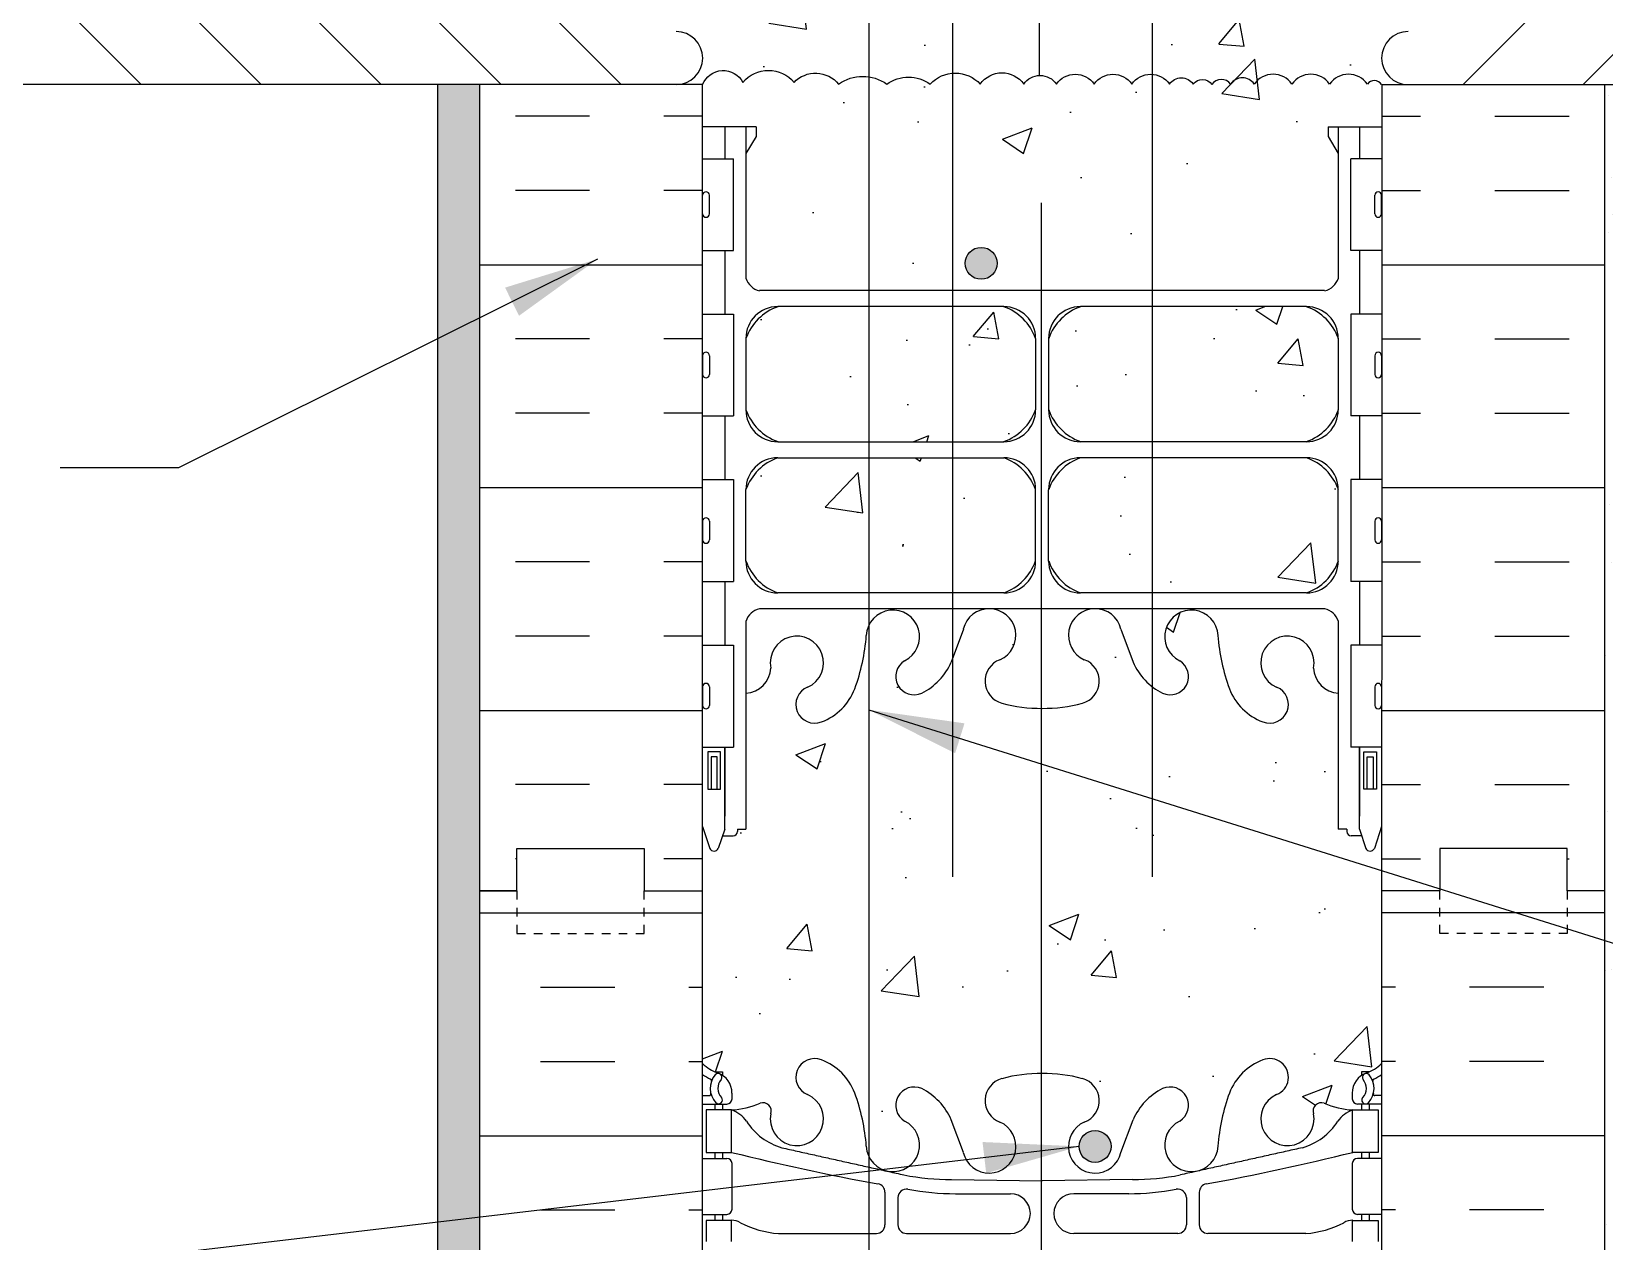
# Model space of a CAD drawing. Header units: inches. Extents: x 206.3 to 260.7, y 90.1 to 155.5.
# Drawn here: x 221.57 to 240.1, y 124.4 to 138.65 of the extents above; entities that cross this region are included whole.
import ezdxf

# ---------------------------------------------------------------- set-up
doc = ezdxf.new("R2010")
doc.units = ezdxf.units.IN
doc.header["$LTSCALE"] = 0.5
doc.header["$MEASUREMENT"] = 0
doc.linetypes.add('HIDDEN2', pattern=[0.1875, 0.125, -0.0625])
for name, color, linetype in [('HATCH', 12, 'Continuous'), ('line25', 2, 'Continuous'), ('LINE3', 3, 'Continuous'), ('LINE50', 5, 'Continuous'), ('LINE9', 9, 'Continuous'), ('TEXT', 4, 'Continuous'), ('Web_Edge', 9, 'Continuous')]:
    doc.layers.add(name, color=color, linetype=linetype)
doc.styles.add('DIM', font='romans.shx', dxfattribs={"width": 0.7})
doc.dimstyles.new('ext_12', dxfattribs={"dimscale": 12, "dimtxt": 0.09375, "dimasz": 0.09375, "dimexe": 0.09375, "dimexo": 0.0625, "dimgap": 0.0625, "dimtad": 1, "dimdec": 1, "dimzin": 3, "dimdsep": 46, "dimlunit": 4, "dimtxsty": 'DIM', "dimcen": 0.09, "dimdle": 0.09375, "dimclrt": 4, "dimadec": 0, "dimazin": 0, "dimtfac": 1, "dimtdec": 1, "dimtmove": 2, "dimatfit": 3, "dimfxl": 1, "dimfrac": 2, "dimtolj": 1, "dimtzin": 0, "dimarcsym": 0})

msp = doc.modelspace()

# ---------------------------------------------------------------- hatches: boundary and pattern name
at = {"layer": 'HATCH'}
h = msp.add_hatch(dxfattribs=at)
h.set_pattern_fill('AR-CONC', color=256, scale=0.5)
h.set_pattern_definition([(50, (0, 0), (3.5863, -0.31376), [0.375, -4.125]), (355, (0, 0), (-0.693757, 3.76096), [0.3, -3.3]), (100.4514, (0.299, -0.026), (2.892544, 3.4472), [0.3187, -3.50571]), (46.1842, (0, 1), (5.336207, -0.827596), [0.5625, -6.1875]), (96.6356, (0.4447, 0.931), (4.67331, 4.87059), [0.47805, -5.25857]), (351.1842, (0, 1), (4.67331, 4.87059), [0.45, -4.95]), (21, (0.5, 0.75), (2.984535, -2.013094), [0.375, -4.125]), (326, (0.5, 0.75), (1.216577, 3.62575), [0.3, -3.3]), (71.4514, (0.7487, 0.5822), (4.20111, 1.612656), [0.3187, -3.50571]), (37.5, (0, 0), (0.060799, 1.664469), [0, -3.26, 0, -3.35, 0, -3.3125]), (7.5, (0, 0), (1.315348, 1.972059), [0, -1.91, 0, -3.185, 0, -1.2625]), (327.5, (-1.115, 0), (2.669112, -0.1127744), [0, -1.25, 0, -3.9, 0, -5.175]), (317.5, (-1.615, 0), (2.91593, 0.500525), [0, -1.625, 0, -2.59, 0, -3.675])])
h.paths.add_polyline_path([(238.026, 142.057), (238.13, 143.538, 0.932515), (238.217, 144.782), (238.304, 146.029), (238.12, 146.029), (238.12, 146.529), (237.475, 146.529), (237.477, 147.084), (237.476, 148.563, 0.088982), (237.329, 148.661), (237.239, 148.661), (237.239, 148.702, -0.249069), (237.129, 148.91), (237.129, 148.977, -0.414214), (237.192, 149.04), (237.239, 149.04), (237.239, 149.11), (237.134, 149.11, 0.085348), (236.805, 149.034, -0.669601), (236.673, 149.154, 2.087231), (236.239, 148.93, -1), (236.075, 148.521, -0.227838), (235.671, 148.945, -0.06598), (235.546, 149.554, 1.629604), (235.075, 149.253, -1.059167), (234.869, 148.871, -0.16372), (234.547, 149.225), (234.404, 149.612, 1.612474), (233.973, 149.252, -0.734872), (233.95, 148.741, -0.068475), (233.475, 148.679, -0.068475), (233.001, 148.741, -0.734872), (232.978, 149.252, 1.612474), (232.547, 149.612), (232.404, 149.225, -0.16372), (232.082, 148.871, -1.059167), (231.876, 149.253, 1.629604), (231.405, 149.554, -0.06598), (231.28, 148.945, -0.227838), (230.876, 148.521, -1), (230.712, 148.93, 2.087231), (230.278, 149.154, -0.669601), (230.146, 149.034, 0.085348), (229.816, 149.11), (229.711, 149.11), (229.711, 149.04), (229.759, 149.04, -0.414214), (229.821, 148.977), (229.821, 148.91, -0.249069), (229.711, 148.702), (229.711, 148.661), (229.621, 148.661, 0.088416), (229.475, 148.563), (229.475, 146.529), (228.788, 146.529), (228.788, 146.029), (228.647, 146.029), (228.734, 144.782, 0.932515), (228.821, 143.538), (228.925, 142.057), (229.163, 138.653, -1), (229.163, 138.028), (229.475, 138.028, -0.638195), (229.95, 138.054, -0.467567), (230.552, 138.054, -0.448627), (231.077, 138.034, -0.318346), (231.645, 138.034, -0.316552), (232.158, 138.034, -0.436971), (232.746, 138.034, -0.520567), (233.258, 138.034, -0.520567), (233.644, 138.034, -0.520567), (234.088, 138.034, -0.520567), (234.532, 138.034, -0.520567), (234.976, 138.034, -0.520567), (235.255, 138.034, -0.512435), (235.475, 138.028, -0.512435), (235.696, 138.034, -0.520567), (235.975, 138.034, -0.520567), (236.419, 138.034, -0.520567), (236.863, 138.034, -0.520567), (237.307, 138.034, -0.514581), (237.475, 138.028), (237.788, 138.028, -1), (237.788, 138.653)])
edge = h.paths.add_edge_path()
edge.add_line((237.134, 152.21), (237.239, 152.21))
edge.add_line((237.239, 152.21), (237.239, 152.28))
edge.add_line((237.239, 152.28), (237.192, 152.28))
edge.add_arc((237.192, 152.342), 0.0625, 180, 270, ccw=False)
edge.add_line((237.129, 152.342), (237.129, 152.41))
edge.add_arc((237.379, 152.41), 0.25, 124.0558, 180, ccw=False)
edge.add_line((237.239, 152.617), (237.239, 152.658))
edge.add_line((237.239, 152.658), (237.329, 152.658))
edge.add_arc((237.129, 153.117), 0.5, 293.5782, 313.8141)
edge.add_line((237.476, 152.756), (237.475, 154.547))
edge.add_line((237.475, 154.547), (234.345, 154.547))
edge.add_line((234.345, 154.547), (233.345, 153.547))
edge.add_line((233.345, 153.547), (233.345, 155.547))
edge.add_line((233.345, 155.547), (232.345, 154.547))
edge.add_line((232.345, 154.547), (229.475, 154.547))
edge.add_line((229.475, 154.547), (229.475, 152.756))
edge.add_arc((229.821, 153.117), 0.5, 226.2109, 246.4218)
edge.add_line((229.621, 152.658), (229.711, 152.658))
edge.add_line((229.711, 152.658), (229.711, 152.617))
edge.add_arc((229.571, 152.41), 0.25, 0, 55.9442, ccw=False)
edge.add_line((229.821, 152.41), (229.821, 152.342))
edge.add_arc((229.759, 152.342), 0.0625, -90, 0, ccw=False)
edge.add_line((229.759, 152.28), (229.711, 152.28))
edge.add_line((229.711, 152.28), (229.711, 152.21))
edge.add_line((229.711, 152.21), (229.816, 152.21))
edge.add_arc((229.694, 151.867), 0.364, 32.0424, 70.3387, ccw=False)
edge.add_arc((230.617, 152.478), 0.743, 214.228, 253.8107)
edge.add_spline(control_points=[(230.41, 151.764), (231.847, 151.444)], knot_values=[0, 0, 1, 1], degree=1, periodic=0)
edge.add_arc((232.404, 154.375), 2.984, 259.2546, 270.0995)
edge.add_line((232.409, 151.391), (233.475, 151.376))
edge.add_line((233.475, 151.376), (234.542, 151.391))
edge.add_arc((234.547, 154.375), 2.984, 269.9005, 280.7454)
edge.add_spline(control_points=[(235.104, 151.444), (236.541, 151.764)], knot_values=[0, 0, 1, 1], degree=1, periodic=0)
edge.add_arc((236.334, 152.478), 0.743, 286.1893, 325.772)
edge.add_arc((237.257, 151.867), 0.364, 109.6613, 147.9576, ccw=False)
h.paths.add_polyline_path([(253.026, 147.529), (240.1, 147.529), (240.1, 146.529), (239.62, 146.529), (239.62, 146.029), (253.026, 146.029)])
h.paths.add_polyline_path([(226.85, 147.529), (213.925, 147.529), (213.925, 146.029), (227.288, 146.029), (227.288, 146.529), (226.85, 146.529)])
h.paths.add_polyline_path([(228.734, 144.782), (228.647, 146.029), (223.468, 146.029), (223.468, 144.529, -0.379205), (225.901, 142.374), (228.925, 142.057), (228.821, 143.538, -0.932515)])
h.paths.add_polyline_path([(223.468, 144.529, 2.637096), (225.901, 142.374, 0.379205)])
h.paths.add_polyline_path([(243.483, 144.529, 0.379205), (241.05, 142.374, 2.637096)])
h.paths.add_polyline_path([(243.483, 144.529), (243.483, 146.029), (239.62, 146.029), (238.304, 146.029), (238.217, 144.782, -0.932515), (238.13, 143.538), (238.026, 142.057), (241.05, 142.374, -0.379205)])
h.paths.add_polyline_path([(236.965, 137.217), (236.845, 137.417), (236.845, 137.529), (237.476, 137.529), (237.476, 138.028, 0.514841), (237.307, 138.034, 0.520567), (236.863, 138.034, 0.520567), (236.419, 138.034, 0.520567), (235.975, 138.034, 0.520567), (235.696, 138.034, 0.512435), (235.475, 138.028, 0.512435), (235.255, 138.034, 0.520567), (234.976, 138.034, 0.520567), (234.532, 138.034, 0.520567), (234.088, 138.034, 0.520567), (233.644, 138.034, 0.520567), (233.258, 138.034, 0.520567), (232.746, 138.034, 0.436971), (232.158, 138.034, 0.316552), (231.645, 138.034, 0.318346), (231.077, 138.034, 0.448627), (230.552, 138.054, 0.467567), (229.95, 138.054, 0.638195), (229.475, 138.028), (229.475, 137.529), (230.105, 137.529), (230.105, 137.417), (229.985, 137.217), (229.985, 135.748, 0.268156), (230.147, 135.6), (236.804, 135.6, 0.268138), (236.965, 135.748)])
h.paths.add_polyline_path([(233.399, 135.037, 0.225652), (233.024, 135.412), (230.36, 135.412, 0.225652), (229.985, 135.037), (229.985, 134.196, 0.225652), (230.36, 133.821), (233.024, 133.821, 0.225652), (233.399, 134.196)])
h.paths.add_polyline_path([(236.965, 135.037, 0.225652), (236.59, 135.412), (233.927, 135.412, 0.225652), (233.552, 135.037), (233.552, 134.196, 0.225652), (233.927, 133.821), (236.59, 133.821, 0.225652), (236.965, 134.196)])
h.paths.add_polyline_path([(236.965, 133.256, 0.225652), (236.59, 133.631), (233.927, 133.631, 0.225652), (233.552, 133.256), (233.552, 132.415, 0.225652), (233.927, 132.04), (236.59, 132.04, 0.225652), (236.965, 132.415)])
h.paths.add_polyline_path([(233.399, 133.256, 0.225652), (233.024, 133.631), (230.36, 133.631, 0.225652), (229.985, 133.256), (229.985, 132.415, 0.225652), (230.36, 132.04), (233.024, 132.04, 0.225652), (233.399, 132.415)])
h.paths.add_polyline_path([(237.242, 129.178), (237.115, 129.178, -0.414214), (237.065, 129.228), (237.065, 129.258), (236.965, 129.258), (236.965, 130.859, -0.380392), (236.673, 131.154, 2.087231), (236.239, 130.93, -1), (236.075, 130.521, -0.227838), (235.671, 130.945, -0.06598), (235.546, 131.554, 1.629604), (235.075, 131.253, -0.994662), (234.893, 130.858, -0.031412), (234.869, 130.871, -0.16372), (234.547, 131.225), (234.404, 131.612, 1.612474), (233.973, 131.252, -0.734872), (233.95, 130.741, -0.068475), (233.475, 130.679, -0.068475), (233.001, 130.741, -0.734872), (232.978, 131.252, 1.612474), (232.547, 131.612), (232.404, 131.225, -0.16372), (232.082, 130.871, -1.059167), (231.876, 131.253, 1.629604), (231.405, 131.554, -0.06598), (231.28, 130.945, -0.227838), (230.876, 130.521, -1), (230.712, 130.93, 2.087231), (230.278, 131.154, -0.380397), (229.985, 130.859), (229.985, 129.258), (229.885, 129.258), (229.885, 129.228, -0.414214), (229.835, 129.178), (229.709, 129.178), (229.667, 129.046, -0.725737), (229.56, 129.028), (229.475, 129.288), (229.475, 128.529), (229.475, 126.495, 0.088416), (229.621, 126.397), (229.711, 126.397), (229.711, 126.356, -0.249069), (229.821, 126.148), (229.821, 126.081, -0.414214), (229.759, 126.018), (229.711, 126.018), (229.711, 125.948), (229.816, 125.948, 0.085348), (230.146, 126.024, -0.669601), (230.278, 125.904, 2.087231), (230.712, 126.129, -1), (230.876, 126.537, -0.21345), (231.268, 126.148, -0.013721), (231.28, 126.113, -0.06598), (231.405, 125.504, 1.629604), (231.876, 125.805, -1.059167), (232.082, 126.187, -0.16372), (232.404, 125.833), (232.547, 125.446, 1.612474), (232.978, 125.806, -0.734872), (233.001, 126.317, -0.068475), (233.475, 126.379, -0.068475), (233.95, 126.317, -0.734872), (233.973, 125.806, 1.612474), (234.404, 125.446), (234.547, 125.833, -0.16372), (234.869, 126.187, -1.059167), (235.075, 125.805, 1.629604), (235.546, 125.504, -0.06598), (235.671, 126.113, -0.227838), (236.075, 126.537, -1), (236.239, 126.129, 2.087231), (236.673, 125.904, -0.669601), (236.805, 126.024, 0.085348), (237.134, 125.948), (237.239, 125.948), (237.239, 126.018), (237.192, 126.018, -0.414214), (237.129, 126.081), (237.129, 126.148, -0.249069), (237.239, 126.356), (237.239, 126.397), (237.329, 126.397, 0.088434), (237.475, 126.495), (237.475, 129.289), (237.397, 129.046, -0.725737), (237.29, 129.028)])
h = msp.add_hatch(dxfattribs=at)
h.set_pattern_fill('AR-SAND', color=256, scale=0.5, style=0)
h.set_pattern_definition([(37.5, (226.7158, 149.9661), (-0.031497, 0.963412), [0, -0.76, 0, -0.85, 0, -0.8125]), (7.5, (226.7158, 149.9661), (0.88489, 1.411073), [0, -0.41, 0, -0.685, 0, -0.2625]), (327.5, (226.1008, 149.9661), (1.55707, 0.00283), [0, -0.25, 0, -0.9, 0, -1.175]), (317.5, (226.1008, 149.9661), (1.503063, 0.43884), [0, -0.125, 0, -0.59, 0, -0.675])])
h.paths.add_polyline_path([(226.85, 154.547), (226.35, 154.547), (226.35, 147.529), (226.85, 147.529)])
h.paths.add_polyline_path([(226.35, 112.52), (226.85, 112.52), (226.85, 128.529), (226.85, 138.028), (226.35, 138.028)])
h = msp.add_hatch(dxfattribs=at)
h.set_pattern_fill('ANSI31', color=256, scale=8, style=0)
h.set_pattern_definition([(135, (363.5647, -60.6594), (0.7071068, 0.7071068), [])])
h.paths.add_polyline_path([(214.19, 143.764), (213.925, 144.029), (213.925, 146.029), (223.468, 146.029), (223.468, 144.529, 2.637096), (225.901, 142.374), (228.925, 142.057), (228.925, 142.049), (229.163, 138.654, -1), (229.163, 138.029), (213.932, 138.029), (213.927, 140.723, 2.861697)])
h = msp.add_hatch(dxfattribs=at)
h.set_pattern_fill('ANSI31', color=256, scale=8, style=0)
h.set_pattern_definition([(45, (103.3862, -60.6594), (-0.7071068, 0.7071068), [])])
h.paths.add_polyline_path([(252.761, 143.764), (253.026, 144.029), (253.026, 146.029), (243.483, 146.029), (243.483, 144.529, -2.637096), (241.05, 142.374), (238.026, 142.057), (238.025, 142.049), (237.788, 138.654, 1), (237.788, 138.029), (253.019, 138.029), (253.024, 140.723, -2.861697)])
h = msp.add_hatch(dxfattribs=at)
h.set_pattern_fill('INSUL', color=256, scale=7, angle=180, style=0)
h.set_pattern_definition([(7e-15, (230.0584, 128.029), (3e-16, -2.625), []), (7e-15, (230.0584, 127.154), (3e-16, -2.625), [0.875, -0.875]), (7e-15, (230.0584, 126.279), (3e-16, -2.625), [0.875, -0.875])])
h.paths.add_polyline_path([(240.1, 138.528), (237.475, 138.528), (237.475, 128.529), (238.163, 128.529), (238.163, 129.029), (239.663, 129.029), (239.663, 128.529), (240.1, 128.529)])
h = msp.add_hatch(dxfattribs=at)
h.set_pattern_fill('INSUL', color=256, scale=7, angle=180, style=0)
h.set_pattern_definition([(180, (236.8925, 128.029), (-3e-16, -2.625), []), (180, (236.8925, 127.154), (-3e-16, -2.625), [0.875, -0.875]), (180, (236.8925, 126.279), (-3e-16, -2.625), [0.875, -0.875])])
h.paths.add_polyline_path([(229.475, 138.028), (226.85, 138.028), (226.85, 128.529), (227.288, 128.529), (227.288, 129.029), (228.788, 129.029), (228.788, 128.529), (229.475, 128.529)])
h = msp.add_hatch(dxfattribs=at)
h.set_pattern_fill('AR-SAND', color=256, scale=0.5, style=0)
h.set_pattern_definition([(37.5, (144.3508, -105.47236), (-0.0314967, 0.963412), [0, -0.76, 0, -0.85, 0, -0.8125]), (7.5, (144.3508, -105.4724), (0.8848884, 1.411073), [0, -0.41, 0, -0.685, 0, -0.2625]), (327.5, (143.7358, -105.4724), (1.557071, 0.0028295), [0, -0.25, 0, -0.9, 0, -1.175]), (317.5, (143.7358, -105.4724), (1.503063, 0.438838), [0, -0.125, 0, -0.59, 0, -0.675])])
h.paths.add_polyline_path([(240.1, 112.532), (240.58, 112.532), (240.58, 138.028), (240.1, 138.028)])
at = {"layer": 'LINE3'}
for points in [[(232.569, 135.922, 1), (232.944, 135.922, 1)], [(233.912, 125.519, 1), (234.287, 125.519, 1)]]:
    msp.add_hatch(color=256, dxfattribs=at).paths.add_polyline_path(points)

# ---------------------------------------------------------------- linework, layer by layer
at = {"layer": 'HATCH'}
for p, q in [((226.85, 128.27), (229.475, 128.27)), ((240.1, 128.27), (237.475, 128.27)), ((227.564, 127.395), (228.439, 127.395)), ((229.314, 127.395), (229.475, 127.395)), ((237.637, 127.395), (237.475, 127.395)), ((239.387, 127.395), (238.512, 127.395)), ((227.564, 126.52), (228.439, 126.52)), ((229.314, 126.52), (229.475, 126.52)), ((237.637, 126.52), (237.475, 126.52)), ((239.387, 126.52), (238.512, 126.52)), ((226.85, 125.645), (229.475, 125.645)), ((240.1, 125.645), (237.475, 125.645)), ((227.564, 124.77), (228.439, 124.77)), ((229.314, 124.77), (229.475, 124.77)), ((237.637, 124.77), (237.475, 124.77)), ((239.387, 124.77), (238.512, 124.77))]:
    msp.add_line(p, q, dxfattribs=at)
for points in [[(229.475, 138.028, -0.638195), (229.95, 138.054, -0.467567), (230.552, 138.054, -0.448627), (231.077, 138.034, -0.318346), (231.645, 138.034, -0.316552), (232.158, 138.034, -0.436971), (232.746, 138.034, -0.520567), (233.258, 138.034, -0.520567), (233.644, 138.034, -0.520567), (234.088, 138.034, -0.520567), (234.532, 138.034, -0.520567), (234.976, 138.034, -0.520567), (235.255, 138.034, -0.512435), (235.475, 138.028)], [(237.475, 138.028, 0.514581), (237.307, 138.034, 0.520567), (236.863, 138.034, 0.520567), (236.419, 138.034, 0.520567), (235.975, 138.034, 0.520567), (235.696, 138.034, 0.512435), (235.475, 138.028)]]:
    msp.add_lwpolyline(points, format="xyb", dxfattribs=at)
at = {"layer": 'line25'}
for p, q in [((229.475, 138.028), (213.932, 138.028)), ((229.475, 128.529), (229.475, 138.028)), ((237.476, 138.028), (237.475, 112.52)), ((237.475, 138.028), (253.019, 138.028)), ((229.475, 137.154), (229.84, 137.154)), ((229.84, 136.074), (229.84, 137.154)), ((237.475, 137.154), (237.111, 137.154)), ((237.111, 136.074), (237.111, 137.154)), ((229.475, 136.074), (229.84, 136.074)), ((237.475, 136.074), (237.111, 136.074)), ((229.475, 135.324), (229.84, 135.324)), ((229.84, 135.324), (229.84, 134.124)), ((237.475, 135.324), (237.111, 135.324)), ((237.111, 135.324), (237.111, 134.124)), ((229.475, 134.124), (229.84, 134.124)), ((237.475, 134.124), (237.111, 134.124)), ((229.475, 133.374), (229.84, 133.374)), ((229.84, 133.374), (229.84, 132.174)), ((237.475, 133.374), (237.111, 133.374)), ((237.111, 133.374), (237.111, 132.174)), ((229.475, 132.174), (229.84, 132.174)), ((237.475, 132.174), (237.111, 132.174)), ((229.475, 131.424), (229.84, 131.424)), ((229.84, 131.424), (229.84, 130.224)), ((237.475, 131.424), (237.111, 131.424)), ((237.111, 131.424), (237.111, 130.224)), ((229.475, 130.224), (229.84, 130.224)), ((237.475, 130.224), (237.111, 130.224)), ((229.475, 112.52), (229.475, 128.529))]:
    msp.add_line(p, q, dxfattribs=at)
for centre, start, end in [((229.163, 138.34), 270, 90), ((237.788, 138.34), 90, 270)]:
    msp.add_arc(centre, 0.313, start, end, dxfattribs=at)
at = {"layer": 'LINE3'}
for p, q in [((231.432, 154.532), (231.432, 116.743)), ((233.442, 153.643), (233.442, 138.135)), ((232.424, 128.696), (232.424, 142.09)), ((234.777, 128.696), (234.777, 142.09)), ((233.464, 136.634), (233.464, 111.639))]:
    msp.add_line(p, q, dxfattribs=at)
for centre in [(232.757, 135.922), (234.099, 125.519)]:
    msp.add_circle(centre, 0.188, dxfattribs=at)
at = {"layer": 'LINE50'}
for p, q in [((226.85, 128.529), (226.85, 138.028)), ((240.1, 138.028), (240.1, 112.52)), ((226.85, 112.52), (226.85, 128.529)), ((227.288, 128.529), (226.85, 128.529))]:
    msp.add_line(p, q, dxfattribs=at)
for points in [[(226.85, 128.529), (227.288, 128.529), (227.288, 129.029), (228.788, 129.029), (228.788, 128.529), (229.475, 128.529)], [(226.85, 128.529), (227.288, 128.529), (227.288, 129.029), (228.788, 129.029), (228.788, 128.529), (229.475, 128.529)], [(240.1, 128.529), (239.663, 128.529), (239.663, 129.029), (238.163, 129.029), (238.163, 128.529), (237.475, 128.529)]]:
    msp.add_lwpolyline(points, dxfattribs=at)
at = {"layer": 'LINE9'}
for p, q in [((226.35, 138.028), (226.35, 112.52)), ((229.475, 136.504), (229.475, 136.724)), ((229.475, 136.669), (229.475, 136.669)), ((229.515, 136.764), (229.515, 136.764)), ((229.555, 136.504), (229.555, 136.724)), ((237.395, 136.504), (237.395, 136.724)), ((237.435, 136.764), (237.435, 136.764)), ((237.475, 136.504), (237.475, 136.724)), ((237.475, 136.669), (237.475, 136.669)), ((229.475, 136.559), (229.475, 136.559)), ((229.515, 136.464), (229.515, 136.464)), ((237.435, 136.464), (237.435, 136.464)), ((237.475, 136.559), (237.475, 136.559)), ((229.475, 134.834), (229.475, 134.614)), ((229.475, 134.779), (229.475, 134.779)), ((229.515, 134.874), (229.515, 134.874)), ((229.555, 134.834), (229.555, 134.614)), ((237.395, 134.834), (237.395, 134.614)), ((237.435, 134.874), (237.435, 134.874)), ((237.475, 134.834), (237.475, 134.614)), ((237.475, 134.779), (237.475, 134.779)), ((229.475, 134.669), (229.475, 134.669)), ((229.515, 134.574), (229.515, 134.574)), ((237.435, 134.574), (237.435, 134.574)), ((237.475, 134.669), (237.475, 134.669)), ((229.475, 132.884), (229.475, 132.664)), ((229.475, 132.829), (229.475, 132.829)), ((229.475, 132.719), (229.475, 132.719)), ((229.555, 132.884), (229.555, 132.664)), ((237.395, 132.884), (237.395, 132.664)), ((237.475, 132.884), (237.475, 132.664)), ((237.475, 132.829), (237.475, 132.829)), ((237.475, 132.719), (237.475, 132.719)), ((229.515, 132.624), (229.515, 132.624)), ((237.435, 132.624), (237.435, 132.624)), ((229.475, 130.934), (229.475, 130.714)), ((229.475, 130.879), (229.475, 130.879)), ((229.515, 130.974), (229.515, 130.974)), ((229.555, 130.934), (229.555, 130.714)), ((237.395, 130.934), (237.395, 130.714)), ((237.435, 130.974), (237.435, 130.974)), ((237.475, 130.934), (237.475, 130.714)), ((237.475, 130.879), (237.475, 130.879)), ((229.475, 130.769), (229.475, 130.769)), ((229.515, 130.674), (229.515, 130.674)), ((237.435, 130.674), (237.435, 130.674)), ((237.475, 130.769), (237.475, 130.769))]:
    msp.add_line(p, q, dxfattribs=at)
at = {"layer": 'LINE9', "linetype": 'HIDDEN2'}
for p, q in [((227.288, 128.529), (227.288, 128.029)), ((228.788, 128.029), (228.788, 128.529)), ((238.163, 128.029), (238.163, 128.529)), ((239.663, 128.529), (239.663, 128.029)), ((227.288, 128.029), (228.788, 128.029)), ((239.663, 128.029), (238.163, 128.029))]:
    msp.add_line(p, q, dxfattribs=at)
at = {"layer": 'LINE9'}
for centre, start, end in [((229.515, 136.724), 90, 180), ((229.515, 136.724), 360, 90), ((237.435, 136.724), 90, 180), ((237.435, 136.724), 0, 90), ((229.515, 136.504), 180, 270), ((229.515, 136.504), 270, 0), ((237.435, 136.504), 180, 270), ((237.435, 136.504), 270, 0), ((229.515, 134.834), 90, 180), ((229.515, 134.834), 0, 90), ((237.435, 134.834), 90, 180), ((237.435, 134.834), 360, 90), ((229.515, 134.614), 180, 270), ((229.515, 134.614), 270, 0), ((237.435, 134.614), 180, 270), ((237.435, 134.614), 270, 0), ((229.515, 132.884), 90, 180), ((229.515, 132.884), 0, 90), ((237.435, 132.884), 90, 180), ((237.435, 132.884), 360, 90), ((229.515, 132.664), 180, 270), ((229.515, 132.664), 270, 0), ((237.435, 132.664), 180, 270), ((237.435, 132.664), 270, 0), ((229.515, 130.934), 90, 180), ((229.515, 130.934), 0, 90), ((237.435, 130.934), 90, 180), ((237.435, 130.934), 360, 90), ((229.515, 130.714), 180, 270), ((229.515, 130.714), 270, 0), ((237.435, 130.714), 180, 270), ((237.435, 130.714), 270, 0)]:
    msp.add_arc(centre, 0.04, start, end, dxfattribs=at)
at = {"layer": 'Web_Edge'}
for p, q in [((230.105, 137.529), (229.475, 137.529)), ((229.985, 137.529), (229.985, 135.748)), ((230.105, 137.529), (230.105, 137.417)), ((230.105, 137.529), (230.105, 137.417)), ((236.845, 137.529), (237.475, 137.529)), ((236.845, 137.529), (237.475, 137.529)), ((236.845, 137.529), (236.845, 137.417)), ((236.845, 137.529), (236.845, 137.417)), ((236.965, 137.529), (236.965, 135.748)), ((230.105, 137.417), (229.985, 137.217)), ((230.105, 137.417), (229.985, 137.217)), ((236.845, 137.417), (236.965, 137.217)), ((236.845, 137.417), (236.965, 137.217)), ((236.804, 135.6), (230.147, 135.6)), ((233.024, 135.412), (230.36, 135.412)), ((236.59, 135.412), (233.927, 135.412)), ((229.985, 135.037), (229.985, 134.196)), ((233.399, 135.037), (233.399, 134.196)), ((233.552, 135.038), (233.552, 134.197)), ((236.965, 135.037), (236.965, 134.196)), ((230.36, 133.821), (233.024, 133.821)), ((236.59, 133.821), (233.927, 133.821)), ((230.36, 133.631), (233.024, 133.631)), ((236.59, 133.631), (233.927, 133.631)), ((229.985, 132.415), (229.985, 133.256)), ((233.399, 132.415), (233.399, 133.256)), ((233.552, 132.414), (233.552, 133.255)), ((236.965, 132.415), (236.965, 133.256)), ((233.024, 132.04), (230.36, 132.04)), ((236.59, 132.04), (233.927, 132.04)), ((236.804, 131.853), (230.147, 131.853)), ((229.985, 131.704), (229.985, 129.258)), ((232.547, 131.612), (232.404, 131.225)), ((234.404, 131.612), (234.547, 131.225)), ((236.965, 131.704), (236.965, 129.258)), ((229.735, 129.258), (229.735, 130.224)), ((237.215, 129.258), (237.215, 130.224)), ((229.475, 129.288), (229.56, 129.028)), ((229.735, 129.258), (229.66, 129.028)), ((229.885, 129.258), (229.985, 129.258)), ((229.885, 129.258), (229.885, 129.228)), ((229.885, 129.228), (229.885, 129.228)), ((237.065, 129.258), (236.965, 129.258)), ((237.065, 129.258), (237.065, 129.228)), ((237.065, 129.228), (237.065, 129.228)), ((237.215, 129.258), (237.29, 129.028)), ((237.475, 129.288), (237.39, 129.028)), ((229.709, 129.178), (229.835, 129.178)), ((237.242, 129.178), (237.115, 129.178)), ((229.621, 126.397), (229.711, 126.397)), ((229.711, 126.397), (229.711, 126.356)), ((237.329, 126.397), (237.239, 126.397)), ((237.239, 126.397), (237.239, 126.356)), ((229.475, 126.118), (229.553, 126.118)), ((229.821, 126.148), (229.821, 126.081)), ((237.129, 126.148), (237.129, 126.081)), ((237.475, 126.118), (237.398, 126.118)), ((229.475, 126.018), (229.759, 126.018)), ((229.621, 126.018), (229.621, 125.948)), ((229.711, 126.018), (229.711, 125.948)), ((237.475, 126.018), (237.192, 126.018)), ((237.239, 126.018), (237.239, 125.948)), ((237.329, 126.018), (237.329, 125.948)), ((232.547, 125.446), (232.404, 125.833)), ((234.404, 125.446), (234.547, 125.833)), ((229.475, 125.378), (229.759, 125.378)), ((229.621, 125.448), (229.621, 125.378)), ((229.711, 125.448), (229.711, 125.378)), ((229.821, 125.316), (229.821, 124.781)), ((237.129, 125.316), (237.129, 124.781)), ((237.475, 125.378), (237.192, 125.378)), ((237.239, 125.448), (237.239, 125.378)), ((237.329, 125.448), (237.329, 125.378)), ((232.409, 125.13), (233.475, 125.115)), ((234.542, 125.13), (233.475, 125.115)), ((231.624, 124.979), (231.624, 124.594)), ((232.456, 124.962), (233.103, 124.962)), ((234.495, 124.962), (233.848, 124.962)), ((235.327, 124.979), (235.327, 124.594)), ((231.776, 124.916), (231.776, 124.594)), ((235.175, 124.916), (235.175, 124.594)), ((229.475, 124.718), (229.759, 124.718)), ((229.621, 124.718), (229.621, 124.648)), ((229.711, 124.718), (229.711, 124.648)), ((237.475, 124.718), (237.192, 124.718)), ((237.239, 124.718), (237.239, 124.648)), ((237.329, 124.718), (237.329, 124.648)), ((230.369, 124.493), (231.524, 124.494)), ((231.876, 124.494), (233.103, 124.494)), ((235.075, 124.494), (233.848, 124.494)), ((236.582, 124.493), (235.427, 124.494))]:
    msp.add_line(p, q, dxfattribs=at)
for points in [[(229.735, 137.529), (229.735, 137.154)], [(237.215, 137.529), (237.215, 137.154)], [(229.735, 136.074), (229.735, 135.324)], [(237.215, 136.074), (237.215, 135.324)], [(229.735, 134.124), (229.735, 133.374)], [(237.215, 134.124), (237.215, 133.374)], [(229.735, 132.174), (229.735, 131.424)], [(237.215, 132.174), (237.215, 131.424)], [(229.735, 130.224), (229.735, 129.408)], [(237.215, 130.224), (237.215, 129.408)], [(229.816, 124.398), (229.816, 124.648), (229.516, 124.648), (229.516, 124.398)], [(237.134, 124.398), (237.134, 124.648), (237.434, 124.648), (237.434, 124.398)]]:
    msp.add_lwpolyline(points, dxfattribs=at)
for points in [[(229.685, 130.168), (229.535, 130.168), (229.535, 129.728), (229.685, 129.728)], [(237.265, 130.168), (237.415, 130.168), (237.415, 129.728), (237.265, 129.728)], [(229.645, 130.108), (229.575, 130.108), (229.575, 129.728), (229.645, 129.728)], [(237.305, 130.108), (237.375, 130.108), (237.375, 129.728), (237.305, 129.728)], [(229.516, 125.448), (229.816, 125.448), (229.816, 125.948), (229.516, 125.948)], [(237.434, 125.448), (237.134, 125.448), (237.134, 125.948), (237.434, 125.948)]]:
    msp.add_lwpolyline(points, close=True, dxfattribs=at)
for centre, radius, start, end in [((230.194, 135.813), 0.219, 197.388, 257.4322), ((236.757, 135.813), 0.219, 282.5678, 342.6083), ((230.567, 134.83), 0.617, 109.5682, 160.4318), ((230.36, 135.037), 0.375, 90, 180), ((232.817, 134.83), 0.617, 19.5682, 70.4318), ((233.024, 135.037), 0.375, 360, 90), ((234.134, 134.83), 0.617, 109.5682, 160.4318), ((233.927, 135.037), 0.375, 90, 180), ((236.384, 134.83), 0.617, 19.5682, 70.4318), ((236.59, 135.037), 0.375, 360, 90), ((230.567, 134.403), 0.617, 199.5682, 250.4318), ((230.36, 134.196), 0.375, 180, 270), ((232.817, 134.403), 0.617, 289.5682, 340.4318), ((233.024, 134.196), 0.375, 270, 0), ((234.134, 134.403), 0.617, 199.5682, 250.4318), ((233.927, 134.196), 0.375, 180, 270), ((236.384, 134.403), 0.617, 289.5682, 340.4318), ((236.59, 134.196), 0.375, 270, 0), ((230.567, 133.049), 0.617, 109.5682, 160.4318), ((230.36, 133.256), 0.375, 90, 180), ((232.817, 133.049), 0.617, 19.5682, 70.4318), ((233.024, 133.256), 0.375, 360, 90), ((234.134, 133.049), 0.617, 109.5682, 160.4318), ((233.927, 133.256), 0.375, 90, 180), ((236.384, 133.049), 0.617, 19.5682, 70.4318), ((236.59, 133.256), 0.375, 360, 90), ((230.567, 132.622), 0.617, 199.5682, 250.4318), ((230.36, 132.415), 0.375, 180, 270), ((232.817, 132.622), 0.617, 289.5682, 340.4318), ((233.024, 132.415), 0.375, 270, 0), ((234.134, 132.622), 0.617, 199.5682, 250.4318), ((233.927, 132.415), 0.375, 180, 270), ((236.384, 132.622), 0.617, 289.5682, 340.4318), ((236.59, 132.415), 0.375, 270, 0), ((230.194, 131.639), 0.219, 102.5678, 162.6118), ((231.717, 131.523), 0.314, 296.0652, 177.2643), ((232.852, 131.539), 0.314, 293.8084, 166.5854), ((234.099, 131.539), 0.314, 13.4146, 246.1916), ((235.234, 131.523), 0.314, 2.7357, 243.9348), ((236.757, 131.639), 0.219, 17.3917, 77.4322), ((230.586, 131.216), 0.314, 293.8084, 191.4114), ((229.046, 131.719), 2.365, 339.9985, 355.6105), ((237.905, 131.719), 2.365, 184.3895, 200.0015), ((236.365, 131.216), 0.314, 348.5886, 246.1916), ((231.968, 131.056), 0.217, 121.463, 294.4736), ((231.717, 131.526), 0.75, 297.0295, 336.3062), ((233.07, 131), 0.268, 109.9662, 255.2108), ((233.881, 131), 0.268, 284.7892, 70.0338), ((235.234, 131.526), 0.75, 203.6938, 242.9705), ((234.983, 131.056), 0.217, 245.5264, 58.537), ((229.966, 131.171), 0.313, 273.5544, 356.8611), ((236.985, 131.171), 0.313, 183.1389, 266.4446), ((230.794, 130.725), 0.22, 111.8037, 291.8037), ((230.637, 131.154), 0.677, 290.6803, 338.8761), ((236.314, 131.154), 0.677, 201.1239, 249.3197), ((236.157, 130.725), 0.22, 248.1963, 68.1963), ((233.464, 132.433), 1.754, 254.7082, 270.3771), ((233.487, 132.433), 1.754, 269.6229, 285.2918), ((229.835, 129.228), 0.05, 270, 0), ((237.115, 129.228), 0.05, 180, 270), ((229.61, 129.054), 0.0567, 208.0725, 331.9275), ((237.34, 129.054), 0.0567, 208.0725, 331.9275), ((229.821, 126.856), 0.5, 226.2109, 250.5288), ((230.794, 126.333), 0.22, 68.1963, 248.1963), ((230.637, 125.904), 0.677, 21.1239, 69.3197), ((236.314, 125.904), 0.677, 110.6803, 158.8761), ((236.157, 126.333), 0.22, 291.8037, 111.8037), ((237.129, 126.856), 0.5, 289.4712, 313.7891), ((229.821, 126.856), 0.6, 234.7832, 245.0748), ((229.815, 126.203), 0.25, 140.1145, 222.4609), ((229.559, 126.293), 0.021, 343.464, 63.9957), ((229.657, 126.334), 0.045, 321.448, 139.1879), ((229.571, 126.148), 0.25, 0, 70.5288), ((229.815, 126.203), 0.16, 140.0001, 222.4609), ((231.968, 126.002), 0.217, 65.5264, 238.537), ((233.07, 126.058), 0.268, 104.7892, 250.0338), ((233.464, 124.625), 1.754, 89.6229, 105.2918), ((233.487, 124.625), 1.754, 74.7082, 90.3771), ((233.881, 126.058), 0.268, 289.9662, 75.2108), ((234.983, 126.002), 0.217, 301.463, 114.4736), ((237.379, 126.148), 0.25, 109.4712, 180), ((237.294, 126.334), 0.045, 40.8121, 218.552), ((237.136, 126.203), 0.16, 317.5391, 39.9999), ((237.136, 126.203), 0.25, 317.5391, 39.8855), ((237.392, 126.293), 0.021, 116.0043, 196.536), ((237.129, 126.856), 0.6, 294.9252, 305.2168), ((229.554, 126.138), 0.0196, 269.4032, 15.4901), ((229.664, 126.065), 0.045, 222.4609, 42.4609), ((229.759, 126.081), 0.0625, 270, 0), ((230.586, 125.842), 0.314, 168.5886, 66.1916), ((229.046, 125.339), 2.365, 4.3895, 20.0015), ((231.717, 125.532), 0.75, 23.6938, 62.9705), ((235.234, 125.532), 0.75, 117.0295, 156.3062), ((237.905, 125.339), 2.365, 159.9985, 175.6105), ((236.365, 125.842), 0.314, 113.8084, 11.4114), ((237.192, 126.081), 0.0625, 180, 270), ((237.287, 126.065), 0.045, 137.5391, 317.5391), ((237.397, 126.138), 0.0196, 164.5099, 270.5968), ((229.762, 126.944), 0.997, 273.1538, 293.1467), ((229.694, 125.606), 0.364, 34.9775, 70.3387), ((230.187, 125.937), 0.0968, 340.1551, 110.4331), ((236.764, 125.937), 0.0968, 69.5669, 199.8449), ((237.189, 126.944), 0.997, 246.8533, 266.8462), ((237.257, 125.606), 0.364, 109.6613, 145.0225), ((230.617, 126.217), 0.743, 212.7919, 253.8107), ((231.717, 125.535), 0.314, 182.7357, 63.9348), ((232.852, 125.519), 0.314, 193.4146, 66.1916), ((234.099, 125.519), 0.314, 113.8084, 346.5854), ((235.234, 125.535), 0.314, 116.0652, 357.2643), ((236.334, 126.217), 0.743, 286.1893, 327.2081), ((229.759, 125.316), 0.0625, 0, 90), ((236.625, 152.869), 28.253, 256.0552, 259.6343), ((230.326, 152.869), 28.253, 280.3657, 283.9448), ((237.192, 125.316), 0.0625, 90, 180), ((232.404, 128.114), 2.984, 259.2546, 270.0995), ((234.547, 128.114), 2.984, 269.9005, 280.7454), ((231.524, 124.979), 0.1, 360, 79.6343), ((231.876, 124.916), 0.1, 79.2546, 180), ((232.451, 127.946), 2.984, 259.2546, 270.0995), ((233.103, 124.728), 0.234, 270, 90), ((233.848, 124.728), 0.234, 90, 270), ((234.5, 127.946), 2.984, 269.9005, 280.7454), ((235.075, 124.916), 0.1, 0, 100.7454), ((235.427, 124.979), 0.1, 100.3657, 180), ((229.759, 124.781), 0.0625, 270, 0), ((237.192, 124.781), 0.0625, 180, 270), ((229.812, 124.43), 0.219, 60.4937, 88.92), ((230.454, 125.65), 1.16, 242.5844, 265.8032), ((231.524, 124.594), 0.1, 270.0388, 360), ((231.876, 124.594), 0.1, 180, 270), ((235.075, 124.594), 0.1, 270, 0), ((235.427, 124.594), 0.1, 180, 269.9612), ((236.497, 125.65), 1.16, 274.1968, 297.4156), ((237.139, 124.43), 0.219, 91.08, 119.5063)]:
    msp.add_arc(centre, radius, start, end, dxfattribs=at)
for points in [[(230.41, 125.503), (231.847, 125.183)], [(236.541, 125.503), (235.104, 125.183)]]:
    msp.add_open_spline(points, degree=1, dxfattribs=at)

# ---------------------------------------------------------------- leaders
at = {"layer": 'TEXT'}
for points in [[(228.237, 135.972), (223.3, 133.512), (221.904, 133.512)], [(233.912, 125.519), (217.727, 123.607), (214.212, 123.607)]]:
    msp.add_leader(points, dimstyle='ext_12', dxfattribs=at)
msp.add_leader([(231.432, 130.663), (245.647, 126.207), (248.639, 126.207)], dimstyle='ext_12', override={"dimgap": 0.0625, "dimtad": 0}, dxfattribs=at)

doc.saveas('drawing.dxf')
